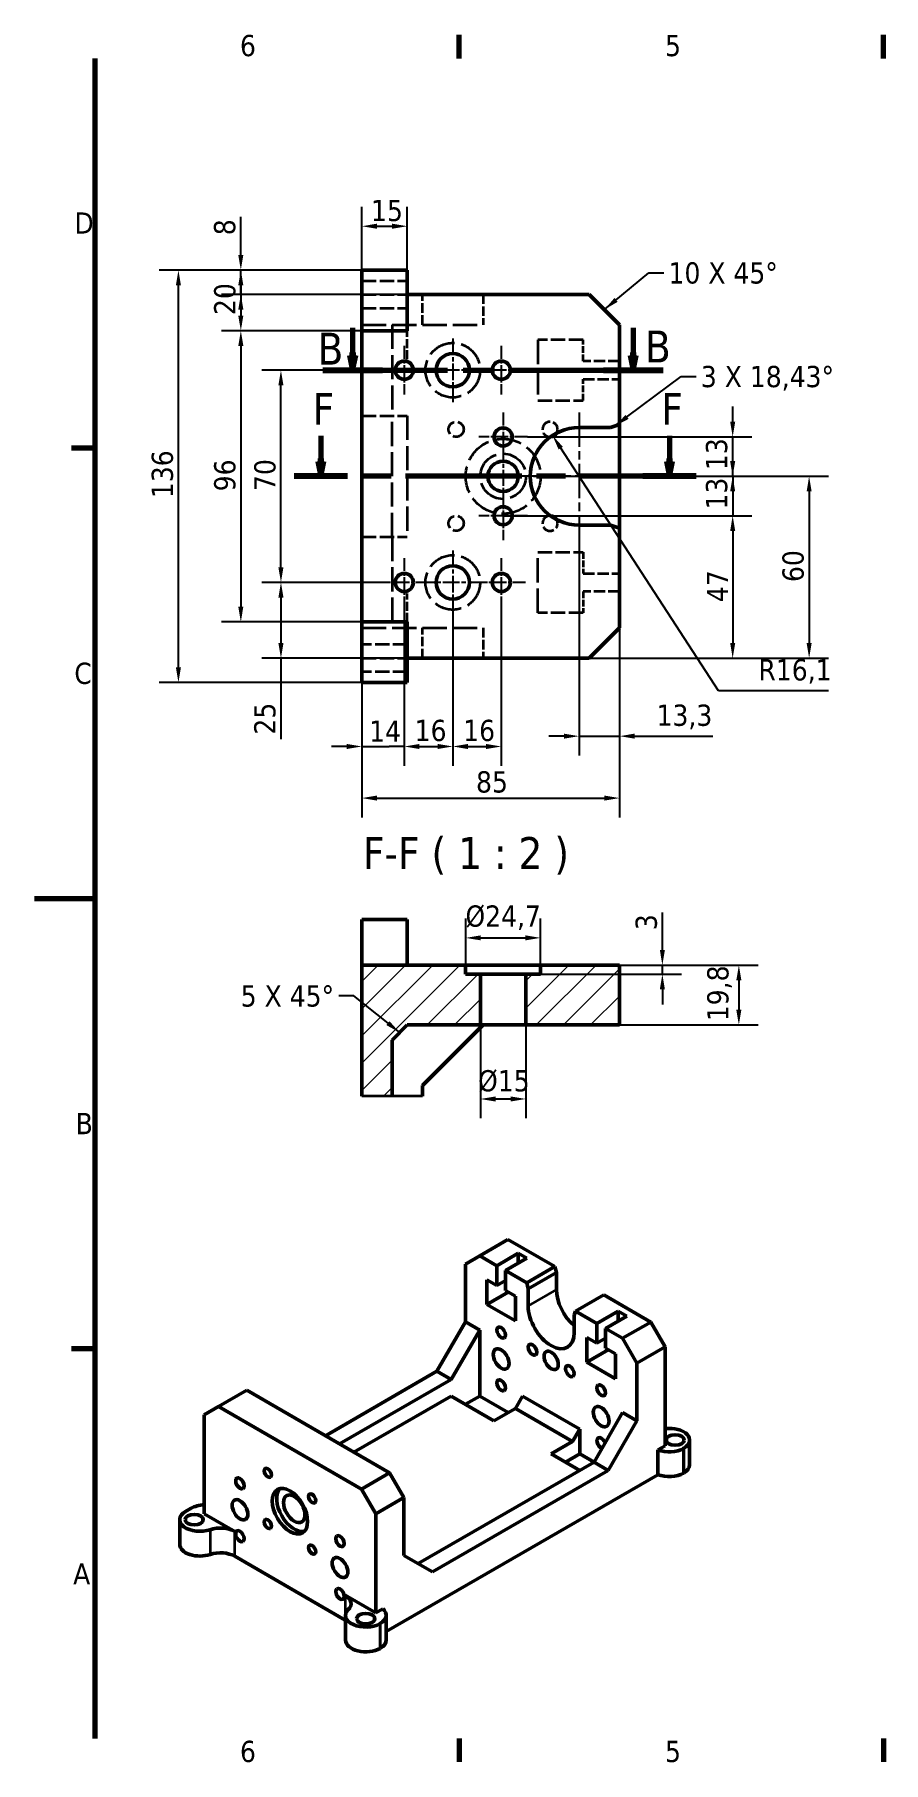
# Model space of a CAD drawing. Header units: millimetres. Extents: x 0 to 840, y 0 to 594.
# Drawn here: x 0 to 280, y 12 to 582 of the extents above; entities that cross this region are included whole.
import ezdxf

# ---------------------------------------------------------------- set-up
doc = ezdxf.new("R2010")
doc.units = ezdxf.units.MM
doc.header["$LTSCALE"] = 2
doc.linetypes.add('CHAIN', pattern=[0.3543, 0.2362, -0.0295, 0.0591, -0.0295])
doc.linetypes.add('DASHED', pattern=[0.2068, 0.1655, -0.0413])
for name, color, linetype, lineweight in [('Border (ISO)', 7, 'Continuous', 70), ('Center Mark (ISO)', 7, 'Continuous', 25), ('Dimension (ISO)', 7, 'Continuous', 25), ('Hatch (ISO)', 7, 'Continuous', 18), ('Hidden (ISO)', 7, 'DASHED', 35), ('Section Line (ISO)', 7, 'CHAIN', 70), ('Symbol (ISO)', 7, 'Continuous', 25), ('Visible (ISO)', 7, 'Continuous', 50), ('Visible Narrow (ISO)', 7, 'Continuous', 35)]:
    doc.layers.add(name, color=color, linetype=linetype, lineweight=lineweight)
doc.styles.add('Label Text (ISO)', font='tahoma.ttf')
doc.styles.add('Note Text (ISO)', font='tahoma.ttf')
doc.dimstyles.new('Default - Method 1b (ISO)', dxfattribs={"dimscale": 2, "dimtxt": 3.5, "dimasz": 2.5, "dimexe": 3.175, "dimexo": 0, "dimgap": 0.762, "dimtad": 1, "dimtoh": 1, "dimrnd": 1e-08, "dimtxsty": 'Note Text (ISO)', "dimcen": 0.09, "dimdle": 10, "dimclrd": 256, "dimclre": 256, "dimclrt": 256, "dimazin": 2, "dimtfac": 1, "dimtmove": 0, "dimatfit": 3, "dimfxl": 0, "dimtolj": 1, "dimlwd": -1, "dimlwe": -1, "dimarcsym": 0})
doc.dimstyles.new('Default - Method 1b (ISO)$7', dxfattribs={"dimscale": 2, "dimtxt": 3.5, "dimasz": 2.5, "dimexe": 3.175, "dimexo": 0, "dimgap": 0.762, "dimtad": 1, "dimtoh": 1, "dimrnd": 1e-08, "dimtxsty": 'Note Text (ISO)', "dimcen": 0.09, "dimdle": 10, "dimclrd": 256, "dimclre": 256, "dimclrt": 256, "dimazin": 2, "dimtfac": 1, "dimtmove": 0, "dimatfit": 3, "dimfxl": 0, "dimtolj": 1, "dimlwd": -1, "dimlwe": -1, "dimarcsym": 0})

# ---------------------------------------------------------------- blocks, each defined once
blk = doc.blocks.new('Borders Default Border')
at = {"layer": 'Border (ISO)'}
for p, q in [((70, 287), (70, 290.9)), ((140, 287), (140, 290.9)), ((10, 222.75), (6.1, 222.75)), ((10, 74.25), (6.1, 74.25)), ((70, 10), (70, 6.1)), ((140, 10), (140, 6.1))]:
    blk.add_line(p, q, dxfattribs=at)
at = {"layer": 'Border (ISO)', "flags": 128}
for points in [[(10, 10), (10, 287)], [(0, 148.5), (10, 148.5)]]:
    blk.add_lwpolyline(points, dxfattribs=at)
at = {"layer": 'Border (ISO)', "char_height": 3.5, "attachment_point": 7, "style": 'Note Text (ISO)'}
for s, insert in [('6', (33.88, 287.33)), ('5', (103.98, 287.33)), ('D', (6.57, 258.13)), ('C', (6.56, 183.81)), ('B', (6.78, 109.63)), ('A', (6.36, 35.38)), ('6', (33.88, 6.03)), ('5', (103.98, 6.03))]:
    blk.add_mtext(s, dxfattribs=dict(at, insert=insert))
blk = doc.blocks.new('2dTransSection1')
at = {"layer": 'Section Line (ISO)', "linetype": 'Continuous'}
for p, q in [((52.46, 242.62), (52.46, 238.11)), ((98.74, 242.62), (98.74, 238.11)), ((51.96, 238.11), (52.46, 235.61)), ((52.96, 238.11), (51.96, 238.11)), ((52.46, 238.11), (52.46, 235.61)), ((52.46, 235.61), (52.96, 238.11)), ((98.24, 238.11), (98.74, 235.61)), ((99.24, 238.11), (98.24, 238.11)), ((98.74, 238.11), (98.74, 235.61)), ((98.74, 235.61), (99.24, 238.11))]:
    blk.add_line(p, q, dxfattribs=at)
at = {"layer": 'Section Line (ISO)', "linetype": 'CHAIN', "ltscale": 43.546391}
blk.add_line((47.54, 235.61), (103.66, 235.61), dxfattribs=at)
at = {"layer": 'Section Line (ISO)', "linetype": 'Continuous', "lineweight": 140}
for p, q in [((47.54, 235.61), (57.37, 235.61)), ((93.83, 235.61), (103.66, 235.61))]:
    blk.add_line(p, q, dxfattribs=at)
at = {"layer": 'Section Line (ISO)', "linetype": 'Continuous', "flags": 128}
for points in [[(51.96, 238.11), (52.46, 235.61)], [(98.24, 238.11), (98.74, 235.61)]]:
    blk.add_lwpolyline(points, dxfattribs=at)
at = {"layer": 'Section Line (ISO)'}
for points in [[(51.96, 238.11), (52.46, 235.61), (52.96, 238.11), (51.96, 238.11)], [(98.24, 238.11), (98.74, 235.61), (99.24, 238.11), (98.24, 238.11)]]:
    blk.add_solid(points, dxfattribs=at)
at = {"layer": 'Section Line (ISO)', "char_height": 5.25, "attachment_point": 7, "style": 'Label Text (ISO)'}
for insert in [(46.67, 236.53), (100.68, 236.89)]:
    blk.add_mtext('B', dxfattribs=dict(at, insert=insert))
blk = doc.blocks.new('2dTransSection2')
at = {"layer": 'Section Line (ISO)', "linetype": 'Continuous'}
for p, q in [((47.23, 224.76), (47.23, 220.61)), ((104.73, 224.76), (104.73, 220.61)), ((46.73, 220.61), (47.23, 218.11)), ((47.73, 220.61), (46.73, 220.61)), ((47.23, 220.61), (47.23, 218.11)), ((47.23, 218.11), (47.73, 220.61)), ((104.23, 220.61), (104.73, 218.11)), ((105.23, 220.61), (104.23, 220.61)), ((104.73, 220.61), (104.73, 218.11)), ((104.73, 218.11), (105.23, 220.61))]:
    blk.add_line(p, q, dxfattribs=at)
at = {"layer": 'Section Line (ISO)', "linetype": 'CHAIN', "ltscale": 40.573017}
blk.add_line((109.12, 218.11), (42.84, 218.11), dxfattribs=at)
at = {"layer": 'Section Line (ISO)', "linetype": 'Continuous', "lineweight": 140}
for p, q in [((51.62, 218.11), (42.84, 218.11)), ((109.12, 218.11), (100.34, 218.11))]:
    blk.add_line(p, q, dxfattribs=at)
at = {"layer": 'Section Line (ISO)', "linetype": 'Continuous', "flags": 128}
for points in [[(46.73, 220.61), (47.23, 218.11)], [(104.23, 220.61), (104.73, 218.11)]]:
    blk.add_lwpolyline(points, dxfattribs=at)
at = {"layer": 'Section Line (ISO)'}
for points in [[(46.73, 220.61), (47.23, 218.11), (47.73, 220.61), (46.73, 220.61)], [(104.23, 220.61), (104.73, 218.11), (105.23, 220.61), (104.23, 220.61)]]:
    blk.add_solid(points, dxfattribs=at)
at = {"layer": 'Section Line (ISO)', "char_height": 5.25, "attachment_point": 7, "style": 'Label Text (ISO)'}
for insert in [(45.87, 226.61), (103.37, 226.61)]:
    blk.add_mtext('F', dxfattribs=dict(at, insert=insert))
blk = doc.blocks.new('*D32')
at = {"layer": 'Defpoints', "color": 0}
for p in [(107.95, 504.22), (68.04, 496.22), (122.95, 496.22)]:
    blk.add_point(p, dxfattribs=at)
at = {"layer": 'Dimension (ISO)'}
for p, q in [((68.04, 509.22), (68.04, 521.82)), ((107.95, 504.22), (61.69, 504.22)), ((68.04, 496.22), (68.04, 504.22)), ((122.95, 496.22), (61.69, 496.22)), ((68.04, 491.22), (68.04, 486.22))]:
    blk.add_line(p, q, dxfattribs=at)
for points in [[(67.2, 509.22), (68.87, 509.22), (68.04, 504.22)], [(67.2, 491.22), (68.87, 491.22), (68.04, 496.22)]]:
    blk.add_solid(points, dxfattribs=at)
at = {"layer": 'Dimension (ISO)', "insert": (59.19, 515.74), "char_height": 7, "attachment_point": 1, "rotation": 90, "style": 'Note Text (ISO)'}
blk.add_mtext('\\A1;8', dxfattribs=at)
blk = doc.blocks.new('*D33')
at = {"layer": 'Defpoints', "color": 0}
for p in [(107.95, 504.22), (68.04, 484.22), (107.95, 484.22)]:
    blk.add_point(p, dxfattribs=at)
at = {"layer": 'Dimension (ISO)'}
for p, q in [((107.95, 504.22), (61.69, 504.22)), ((68.04, 499.22), (68.04, 489.22)), ((107.95, 484.22), (61.69, 484.22))]:
    blk.add_line(p, q, dxfattribs=at)
for points in [[(67.2, 499.22), (68.87, 499.22), (68.04, 504.22)], [(67.2, 489.22), (68.87, 489.22), (68.04, 484.22)]]:
    blk.add_solid(points, dxfattribs=at)
at = {"layer": 'Dimension (ISO)', "insert": (59.22, 489.41), "char_height": 7, "attachment_point": 1, "rotation": 90, "style": 'Note Text (ISO)'}
blk.add_mtext('\\A1;20', dxfattribs=at)
blk = doc.blocks.new('*D34')
at = {"layer": 'Defpoints', "color": 0}
for p in [(107.95, 484.22), (68.04, 388.22), (107.95, 388.22)]:
    blk.add_point(p, dxfattribs=at)
at = {"layer": 'Dimension (ISO)'}
for p, q in [((107.95, 484.22), (61.69, 484.22)), ((68.04, 479.22), (68.04, 393.22)), ((107.95, 388.22), (61.69, 388.22))]:
    blk.add_line(p, q, dxfattribs=at)
for points in [[(67.2, 479.22), (68.87, 479.22), (68.04, 484.22)], [(67.2, 393.22), (68.87, 393.22), (68.04, 388.22)]]:
    blk.add_solid(points, dxfattribs=at)
at = {"layer": 'Dimension (ISO)', "insert": (59.23, 431.28), "char_height": 7, "attachment_point": 1, "rotation": 90, "style": 'Note Text (ISO)'}
blk.add_mtext('\\A1;96', dxfattribs=at)
blk = doc.blocks.new('*D35')
at = {"layer": 'Defpoints', "color": 0}
for p in [(47.45, 504.22), (107.95, 504.22), (107.95, 368.22)]:
    blk.add_point(p, dxfattribs=at)
at = {"layer": 'Dimension (ISO)'}
for p, q in [((107.95, 504.22), (41.1, 504.22)), ((47.45, 373.22), (47.45, 499.22)), ((107.95, 368.22), (41.1, 368.22))]:
    blk.add_line(p, q, dxfattribs=at)
for points in [[(46.62, 499.22), (48.29, 499.22), (47.45, 504.22)], [(46.62, 373.22), (48.29, 373.22), (47.45, 368.22)]]:
    blk.add_solid(points, dxfattribs=at)
at = {"layer": 'Dimension (ISO)', "insert": (38.64, 429.02), "char_height": 7, "attachment_point": 1, "rotation": 90, "style": 'Note Text (ISO)'}
blk.add_mtext('\\A1;136', dxfattribs=at)
blk = doc.blocks.new('*D36')
at = {"layer": 'Defpoints', "color": 0}
for p in [(122.95, 518.7), (107.95, 504.22), (122.95, 504.22)]:
    blk.add_point(p, dxfattribs=at)
at = {"layer": 'Dimension (ISO)'}
for p, q in [((107.95, 504.22), (107.95, 525.05)), ((122.95, 504.22), (122.95, 525.05)), ((112.95, 518.7), (117.95, 518.7))]:
    blk.add_line(p, q, dxfattribs=at)
for points in [[(112.95, 519.54), (112.95, 517.87), (107.95, 518.7)], [(117.95, 519.54), (117.95, 517.87), (122.95, 518.7)]]:
    blk.add_solid(points, dxfattribs=at)
at = {"layer": 'Dimension (ISO)', "insert": (110.98, 527.4), "char_height": 7, "attachment_point": 1, "style": 'Note Text (ISO)'}
blk.add_mtext('\\A1;15', dxfattribs=at)
blk = doc.blocks.new('*D37')
at = {"layer": 'Defpoints', "color": 0}
for p in [(113.95, 401.22), (81.27, 376.22), (122.95, 376.22)]:
    blk.add_point(p, dxfattribs=at)
at = {"layer": 'Dimension (ISO)'}
for p, q in [((113.95, 401.22), (74.92, 401.22)), ((81.27, 396.22), (81.27, 381.22)), ((122.95, 376.22), (74.92, 376.22)), ((81.27, 376.22), (81.27, 349.51))]:
    blk.add_line(p, q, dxfattribs=at)
for points in [[(80.43, 396.22), (82.1, 396.22), (81.27, 401.22)], [(80.43, 381.22), (82.1, 381.22), (81.27, 376.22)]]:
    blk.add_solid(points, dxfattribs=at)
at = {"layer": 'Dimension (ISO)', "insert": (72.45, 351.03), "char_height": 7, "attachment_point": 1, "rotation": 90, "style": 'Note Text (ISO)'}
blk.add_mtext('\\A1;25', dxfattribs=at)
blk = doc.blocks.new('*D38')
at = {"layer": 'Defpoints', "color": 0}
for p in [(121.95, 393.22), (107.95, 388.22), (121.95, 347.12)]:
    blk.add_point(p, dxfattribs=at)
at = {"layer": 'Dimension (ISO)'}
for p, q in [((121.95, 393.22), (121.95, 340.77)), ((107.95, 388.22), (107.95, 340.77)), ((102.95, 347.12), (97.95, 347.12)), ((107.95, 347.12), (112.95, 347.12)), ((112.95, 347.12), (116.95, 347.12)), ((121.95, 347.12), (116.95, 347.12)), ((126.95, 347.12), (131.95, 347.12))]:
    blk.add_line(p, q, dxfattribs=at)
for points in [[(102.95, 347.95), (102.95, 346.28), (107.95, 347.12)], [(126.95, 347.95), (126.95, 346.28), (121.95, 347.12)]]:
    blk.add_solid(points, dxfattribs=at)
at = {"layer": 'Dimension (ISO)', "insert": (110.35, 355.67), "char_height": 7, "attachment_point": 1, "style": 'Note Text (ISO)'}
blk.add_mtext('\\A1;14', dxfattribs=at)
blk = doc.blocks.new('*D39')
at = {"layer": 'Defpoints', "color": 0}
for p in [(121.95, 393.22), (137.95, 390.72), (137.95, 347.12)]:
    blk.add_point(p, dxfattribs=at)
at = {"layer": 'Dimension (ISO)'}
for p, q in [((121.95, 393.22), (121.95, 340.77)), ((137.95, 390.72), (137.95, 340.77)), ((126.95, 347.12), (132.95, 347.12))]:
    blk.add_line(p, q, dxfattribs=at)
for points in [[(126.95, 347.95), (126.95, 346.28), (121.95, 347.12)], [(132.95, 347.95), (132.95, 346.28), (137.95, 347.12)]]:
    blk.add_solid(points, dxfattribs=at)
at = {"layer": 'Dimension (ISO)', "insert": (125.38, 355.92), "char_height": 7, "attachment_point": 1, "style": 'Note Text (ISO)'}
blk.add_mtext('\\A1;16', dxfattribs=at)
blk = doc.blocks.new('*D40')
at = {"layer": 'Defpoints', "color": 0}
for p in [(153.95, 393.22), (137.95, 390.72), (153.95, 347.12)]:
    blk.add_point(p, dxfattribs=at)
at = {"layer": 'Dimension (ISO)'}
for p, q in [((153.95, 393.22), (153.95, 340.77)), ((137.95, 390.72), (137.95, 340.77)), ((142.95, 347.12), (148.95, 347.12))]:
    blk.add_line(p, q, dxfattribs=at)
for points in [[(142.95, 347.95), (142.95, 346.28), (137.95, 347.12)], [(148.95, 347.95), (148.95, 346.28), (153.95, 347.12)]]:
    blk.add_solid(points, dxfattribs=at)
at = {"layer": 'Dimension (ISO)', "insert": (141.38, 355.92), "char_height": 7, "attachment_point": 1, "style": 'Note Text (ISO)'}
blk.add_mtext('\\A1;16', dxfattribs=at)
blk = doc.blocks.new('*D52')
at = {"layer": 'Defpoints', "color": 0}
for p in [(147.05, 255.27), (162.05, 255.27), (162.05, 230.86)]:
    blk.add_point(p, dxfattribs=at)
at = {"layer": 'Dimension (ISO)'}
for p, q in [((147.05, 255.27), (147.05, 224.51)), ((162.05, 255.27), (162.05, 224.51)), ((152.05, 230.86), (157.05, 230.86))]:
    blk.add_line(p, q, dxfattribs=at)
for points in [[(152.05, 231.7), (152.05, 230.03), (147.05, 230.86)], [(157.05, 231.7), (157.05, 230.03), (162.05, 230.86)]]:
    blk.add_solid(points, dxfattribs=at)
at = {"layer": 'Dimension (ISO)', "insert": (146.29, 240.37), "char_height": 7, "attachment_point": 1, "style": 'Note Text (ISO)'}
blk.add_mtext('\\A1;\\fTahoma|b0|i0;\\H7.0000;Ø15', dxfattribs=at)
blk = doc.blocks.new('*D53')
at = {"layer": 'Defpoints', "color": 0}
for p in [(166.9, 284), (142.2, 275.02), (166.9, 275.02)]:
    blk.add_point(p, dxfattribs=at)
at = {"layer": 'Dimension (ISO)'}
for p, q in [((142.2, 275.02), (142.2, 290.35)), ((166.9, 275.02), (166.9, 290.35)), ((147.2, 284), (161.9, 284))]:
    blk.add_line(p, q, dxfattribs=at)
for points in [[(147.2, 284.83), (147.2, 283.17), (142.2, 284)], [(161.9, 284.83), (161.9, 283.17), (166.9, 284)]]:
    blk.add_solid(points, dxfattribs=at)
at = {"layer": 'Dimension (ISO)', "insert": (142.13, 294.7), "char_height": 7, "attachment_point": 1, "style": 'Note Text (ISO)'}
blk.add_mtext('\\A1;\\fTahoma|b0|i0;\\H7.0000;Ø24,7', dxfattribs=at)
blk = doc.blocks.new('*D54')
at = {"layer": 'Defpoints', "color": 0}
for p in [(166.9, 275.02), (192.95, 255.27), (232.31, 255.27)]:
    blk.add_point(p, dxfattribs=at)
at = {"layer": 'Dimension (ISO)'}
for p, q in [((166.9, 275.02), (238.66, 275.02)), ((232.31, 270.02), (232.31, 260.27)), ((192.95, 255.27), (238.66, 255.27))]:
    blk.add_line(p, q, dxfattribs=at)
for points in [[(231.47, 270.02), (233.14, 270.02), (232.31, 275.02)], [(231.47, 260.27), (233.14, 260.27), (232.31, 255.27)]]:
    blk.add_solid(points, dxfattribs=at)
at = {"layer": 'Dimension (ISO)', "insert": (221.88, 256.51), "char_height": 7, "attachment_point": 1, "rotation": 90, "style": 'Note Text (ISO)'}
blk.add_mtext('\\A1;19,8', dxfattribs=at)
blk = doc.blocks.new('*D55')
at = {"layer": 'Defpoints', "color": 0}
for p in [(166.9, 275.02), (162.05, 272.02), (207.08, 272.02)]:
    blk.add_point(p, dxfattribs=at)
at = {"layer": 'Dimension (ISO)'}
for p, q in [((207.08, 280.02), (207.08, 292.32)), ((166.9, 275.02), (213.43, 275.02)), ((207.08, 272.02), (207.08, 275.02)), ((162.05, 272.02), (213.43, 272.02)), ((207.08, 267.02), (207.08, 262.02))]:
    blk.add_line(p, q, dxfattribs=at)
for points in [[(206.25, 280.02), (207.91, 280.02), (207.08, 275.02)], [(206.25, 267.02), (207.91, 267.02), (207.08, 272.02)]]:
    blk.add_solid(points, dxfattribs=at)
at = {"layer": 'Dimension (ISO)', "insert": (198.26, 286.54), "char_height": 7, "attachment_point": 1, "rotation": 90, "style": 'Note Text (ISO)'}
blk.add_mtext('\\A1;3', dxfattribs=at)
blk = doc.blocks.new('*D56')
at = {"layer": 'Defpoints', "color": 0}
for p in [(192.95, 419.12), (179.61, 415.12), (192.95, 350.52)]:
    blk.add_point(p, dxfattribs=at)
at = {"layer": 'Dimension (ISO)'}
for p, q in [((192.95, 419.12), (192.95, 344.17)), ((179.61, 415.12), (179.61, 344.17)), ((174.61, 350.52), (169.61, 350.52)), ((179.61, 350.52), (192.95, 350.52)), ((197.95, 350.52), (223.76, 350.52))]:
    blk.add_line(p, q, dxfattribs=at)
for points in [[(174.61, 351.36), (174.61, 349.69), (179.61, 350.52)], [(197.95, 351.36), (197.95, 349.69), (192.95, 350.52)]]:
    blk.add_solid(points, dxfattribs=at)
at = {"layer": 'Dimension (ISO)', "insert": (205.16, 360.93), "char_height": 7, "attachment_point": 1, "style": 'Note Text (ISO)'}
blk.add_mtext('\\A1;13,3', dxfattribs=at)
blk = doc.blocks.new('*D57')
at = {"layer": 'Defpoints', "color": 0}
for p in [(170.83, 449.71), (179.61, 436.22)]:
    blk.add_point(p, dxfattribs=at)
at = {"layer": 'Dimension (ISO)'}
for p, q in [((225.63, 365.51), (173.55, 445.52)), ((261.93, 365.51), (225.63, 365.51))]:
    blk.add_line(p, q, dxfattribs=at)
blk.add_solid([(174.25, 445.97), (172.86, 445.06), (170.83, 449.71)], dxfattribs=at)
at = {"layer": 'Dimension (ISO)', "insert": (238.76, 375.9), "char_height": 7, "attachment_point": 1, "style": 'Note Text (ISO)'}
blk.add_mtext('\\A1;R16,1', dxfattribs=at)
blk = doc.blocks.new('*D58')
at = {"layer": 'Defpoints', "color": 0}
for p in [(189.61, 436.22), (182.95, 376.22), (255.49, 376.22)]:
    blk.add_point(p, dxfattribs=at)
at = {"layer": 'Dimension (ISO)'}
for p, q in [((189.61, 436.22), (261.84, 436.22)), ((255.49, 431.22), (255.49, 381.22)), ((182.95, 376.22), (261.84, 376.22))]:
    blk.add_line(p, q, dxfattribs=at)
for points in [[(254.66, 431.22), (256.32, 431.22), (255.49, 436.22)], [(254.66, 381.22), (256.32, 381.22), (255.49, 376.22)]]:
    blk.add_solid(points, dxfattribs=at)
at = {"layer": 'Dimension (ISO)', "insert": (246.68, 401.36), "char_height": 7, "attachment_point": 1, "rotation": 90, "style": 'Note Text (ISO)'}
blk.add_mtext('\\A1;60', dxfattribs=at)
blk = doc.blocks.new('*D59')
at = {"layer": 'Defpoints', "color": 0}
for p in [(107.95, 388.22), (192.95, 386.22), (192.95, 330.1)]:
    blk.add_point(p, dxfattribs=at)
at = {"layer": 'Dimension (ISO)'}
for p, q in [((107.95, 388.22), (107.95, 323.75)), ((192.95, 386.22), (192.95, 323.75)), ((112.95, 330.1), (187.95, 330.1))]:
    blk.add_line(p, q, dxfattribs=at)
for points in [[(112.95, 330.93), (112.95, 329.27), (107.95, 330.1)], [(187.95, 330.93), (187.95, 329.27), (192.95, 330.1)]]:
    blk.add_solid(points, dxfattribs=at)
at = {"layer": 'Dimension (ISO)', "insert": (145.62, 338.94), "char_height": 7, "attachment_point": 1, "style": 'Note Text (ISO)'}
blk.add_mtext('\\A1;85', dxfattribs=at)
blk = doc.blocks.new('*D60')
at = {"layer": 'Defpoints', "color": 0}
for p in [(81.27, 471.22), (113.95, 471.22), (113.95, 401.22)]:
    blk.add_point(p, dxfattribs=at)
at = {"layer": 'Dimension (ISO)'}
for p, q in [((113.95, 471.22), (74.92, 471.22)), ((81.27, 406.22), (81.27, 466.22)), ((113.95, 401.22), (74.92, 401.22))]:
    blk.add_line(p, q, dxfattribs=at)
for points in [[(80.43, 466.22), (82.1, 466.22), (81.27, 471.22)], [(80.43, 406.22), (82.1, 406.22), (81.27, 401.22)]]:
    blk.add_solid(points, dxfattribs=at)
at = {"layer": 'Dimension (ISO)', "insert": (72.46, 431.39), "char_height": 7, "attachment_point": 1, "rotation": 90, "style": 'Note Text (ISO)'}
blk.add_mtext('\\A1;70', dxfattribs=at)
blk = doc.blocks.new('*D64')
at = {"layer": 'Defpoints', "color": 0}
for p in [(162.55, 423.22), (182.95, 376.22), (230.27, 376.22)]:
    blk.add_point(p, dxfattribs=at)
at = {"layer": 'Dimension (ISO)'}
for p, q in [((162.55, 423.22), (236.62, 423.22)), ((230.27, 418.22), (230.27, 381.22)), ((182.95, 376.22), (236.62, 376.22))]:
    blk.add_line(p, q, dxfattribs=at)
for points in [[(229.44, 418.22), (231.1, 418.22), (230.27, 423.22)], [(229.44, 381.22), (231.1, 381.22), (230.27, 376.22)]]:
    blk.add_solid(points, dxfattribs=at)
at = {"layer": 'Dimension (ISO)', "insert": (221.75, 394.73), "char_height": 7, "attachment_point": 1, "rotation": 90, "style": 'Note Text (ISO)'}
blk.add_mtext('\\A1;47', dxfattribs=at)
blk = doc.blocks.new('*D65')
at = {"layer": 'Defpoints', "color": 0}
for p in [(164.55, 436.22), (154.55, 423.22), (230.27, 423.22)]:
    blk.add_point(p, dxfattribs=at)
at = {"layer": 'Dimension (ISO)'}
for p, q in [((230.27, 441.22), (230.27, 446.22)), ((164.55, 436.22), (236.62, 436.22)), ((230.27, 436.22), (230.27, 423.22)), ((154.55, 423.22), (236.62, 423.22)), ((230.27, 418.22), (230.27, 413.22))]:
    blk.add_line(p, q, dxfattribs=at)
for points in [[(229.44, 441.22), (231.1, 441.22), (230.27, 436.22)], [(229.44, 418.22), (231.1, 418.22), (230.27, 423.22)]]:
    blk.add_solid(points, dxfattribs=at)
at = {"layer": 'Dimension (ISO)', "insert": (221.46, 425.26), "char_height": 7, "attachment_point": 1, "rotation": 90, "style": 'Note Text (ISO)'}
blk.add_mtext('\\A1;13', dxfattribs=at)
blk = doc.blocks.new('*D66')
at = {"layer": 'Defpoints', "color": 0}
for p in [(162.55, 449.22), (230.27, 449.22), (218.23, 436.22)]:
    blk.add_point(p, dxfattribs=at)
at = {"layer": 'Dimension (ISO)'}
for p, q in [((230.27, 454.22), (230.27, 459.22)), ((162.55, 449.22), (236.62, 449.22)), ((230.27, 436.22), (230.27, 449.22)), ((218.23, 436.22), (236.62, 436.22)), ((230.27, 431.22), (230.27, 426.22))]:
    blk.add_line(p, q, dxfattribs=at)
for points in [[(229.44, 454.22), (231.1, 454.22), (230.27, 449.22)], [(229.44, 431.22), (231.1, 431.22), (230.27, 436.22)]]:
    blk.add_solid(points, dxfattribs=at)
at = {"layer": 'Dimension (ISO)', "insert": (221.46, 438.26), "char_height": 7, "attachment_point": 1, "rotation": 90, "style": 'Note Text (ISO)'}
blk.add_mtext('\\A1;13', dxfattribs=at)

msp = doc.modelspace()

# ---------------------------------------------------------------- hatches: boundary and pattern name
at = {"layer": 'Hatch (ISO)'}
h = msp.add_hatch(dxfattribs=at)
h.set_pattern_fill('ANSI31', color=256, scale=50.8, style=0)
h.set_pattern_definition([(45, (0, 0), (-4.49013, 4.49013), [])])
h.paths.add_polyline_path([(162.0498, 272.0182), (162.0498, 255.2682), (192.9519, 255.2682), (192.9519, 275.0182), (166.9016, 275.0182), (166.9016, 272.0182)])
h.paths.add_polyline_path([(117.9519, 231.8092), (107.9519, 231.8092), (107.9519, 275.0182), (142.198, 275.0182), (142.198, 272.0182), (147.0498, 272.0182), (147.0498, 255.2682), (122.9519, 255.2682), (117.9519, 250.2682)])

# ---------------------------------------------------------------- linework, layer by layer
at = {"layer": 'Center Mark (ISO)', "linetype": 'CHAIN', "ltscale": 8.88956}
for p, q in [((121.9519, 479.2162), (121.9519, 463.2162)), ((153.9519, 479.2162), (153.9519, 463.2162)), ((129.9519, 471.2162), (113.9519, 471.2162)), ((161.9519, 471.2162), (145.9519, 471.2162)), ((154.5498, 457.2162), (154.5498, 441.2162)), ((162.5498, 449.2162), (146.5498, 449.2162)), ((154.5498, 431.2162), (154.5498, 415.2162)), ((162.5498, 423.2162), (146.5498, 423.2162)), ((121.9519, 409.2162), (121.9519, 393.2162)), ((153.9519, 409.2162), (153.9519, 393.2162)), ((129.9519, 401.2162), (113.9519, 401.2162)), ((161.9519, 401.2162), (145.9519, 401.2162))]:
    msp.add_line(p, q, dxfattribs=at)
at = {"layer": 'Center Mark (ISO)', "linetype": 'CHAIN', "ltscale": 11.667578}
for p, q in [((137.9519, 481.7162), (137.9519, 460.7162)), ((148.4519, 471.2162), (127.4519, 471.2162)), ((137.9519, 411.7162), (137.9519, 390.7162)), ((148.4519, 401.2162), (127.4519, 401.2162))]:
    msp.add_line(p, q, dxfattribs=at)
at = {"layer": 'Center Mark (ISO)', "linetype": 'CHAIN', "ltscale": 23.990969}
for p, q in [((179.6089, 457.3162), (179.6089, 415.1162)), ((189.6089, 436.2162), (158.5089, 436.2162))]:
    msp.add_line(p, q, dxfattribs=at)
at = {"layer": 'Center Mark (ISO)', "linetype": 'CHAIN', "ltscale": 11.111974}
for p, q in [((154.5498, 446.2162), (154.5498, 426.2162)), ((164.5498, 436.2162), (144.5498, 436.2162))]:
    msp.add_line(p, q, dxfattribs=at)
at = {"layer": 'Hidden (ISO)', "ltscale": 14.278216}
for p, q in [((107.9519, 500.7162), (122.9519, 500.7162)), ((107.9519, 496.2162), (122.9519, 496.2162)), ((107.9519, 491.7162), (122.9519, 491.7162)), ((180.9519, 481.2162), (165.9519, 481.2162)), ((107.9519, 456.2162), (122.9519, 456.2162)), ((165.9519, 461.2162), (180.9519, 461.2162)), ((107.9519, 416.2162), (122.9519, 416.2162)), ((165.9519, 411.2162), (180.9519, 411.2162)), ((180.9519, 391.2162), (165.9519, 391.2162)), ((122.9519, 380.7162), (107.9519, 380.7162)), ((107.9519, 376.2162), (122.9519, 376.2162)), ((122.9519, 371.7162), (107.9519, 371.7162))]:
    msp.add_line(p, q, dxfattribs=at)
at = {"layer": 'Hidden (ISO)', "ltscale": 9.518778}
for p, q in [((127.9519, 486.2162), (127.9519, 496.2162)), ((147.9519, 496.2162), (147.9519, 486.2162)), ((127.9519, 376.2162), (127.9519, 386.2162)), ((147.9519, 386.2162), (147.9519, 376.2162))]:
    msp.add_line(p, q, dxfattribs=at)
at = {"layer": 'Hidden (ISO)', "ltscale": 24.17795}
for p, q in [((107.9519, 486.2162), (147.9519, 486.2162)), ((117.9519, 486.2162), (117.9519, 456.2162)), ((165.9519, 481.2162), (165.9519, 461.2162)), ((117.9519, 416.2162), (117.9519, 456.2162)), ((122.9519, 456.2162), (122.9519, 416.2162)), ((117.9519, 416.2162), (117.9519, 386.2162)), ((165.9519, 391.2162), (165.9519, 411.2162)), ((107.9519, 386.2162), (147.9519, 386.2162))]:
    msp.add_line(p, q, dxfattribs=at)
at = {"layer": 'Hidden (ISO)', "ltscale": 8.914249}
for p, q in [((122.9519, 474.8513), (122.9519, 484.2162)), ((122.9519, 388.2162), (122.9519, 397.5811))]:
    msp.add_line(p, q, dxfattribs=at)
at = {"layer": 'Hidden (ISO)', "ltscale": 6.663115}
for p, q in [((180.9519, 474.2162), (180.9519, 481.2162)), ((180.9519, 461.2162), (180.9519, 468.2162)), ((180.9519, 411.2162), (180.9519, 404.2162)), ((180.9519, 398.2162), (180.9519, 391.2162))]:
    msp.add_line(p, q, dxfattribs=at)
at = {"layer": 'Hidden (ISO)', "ltscale": 11.422553}
for p, q in [((192.9519, 474.2162), (180.9519, 474.2162)), ((180.9519, 468.2162), (192.9519, 468.2162)), ((180.9519, 404.2162), (192.9519, 404.2162)), ((192.9519, 398.2162), (180.9519, 398.2162))]:
    msp.add_line(p, q, dxfattribs=at)
at = {"layer": 'Hidden (ISO)', "ltscale": 27.344618}
for centre in [(137.9519, 471.2162), (137.9519, 401.2162)]:
    msp.add_circle(centre, 9, dxfattribs=at)
at = {"layer": 'Hidden (ISO)', "ltscale": 14.952118}
for centre in [(139.0498, 451.7162), (139.0498, 420.7162)]:
    msp.add_circle(centre, 2.5, dxfattribs=at)
at = {"layer": 'Hidden (ISO)', "ltscale": 26.805872}
msp.add_circle((154.5498, 436.2162), 12.3518, dxfattribs=at)
at = {"layer": 'Hidden (ISO)', "ltscale": 28.483976}
msp.add_circle((154.5498, 436.2162), 7.5, dxfattribs=at)
at = {"layer": 'Hidden (ISO)', "ltscale": 12.440555}
for centre, start, end in [((170.0498, 451.7162), 331.897947, 271.427795), ((170.0498, 420.7162), 88.572205, 28.102053)]:
    msp.add_arc(centre, 2.5, start, end, dxfattribs=at)
at = {"layer": 'Visible (ISO)'}
for p, q in [((122.9519, 504.2162), (107.9519, 504.2162)), ((107.9519, 484.2162), (107.9519, 504.2162)), ((122.9519, 504.2162), (122.9519, 484.2162)), ((122.9519, 496.2162), (182.9519, 496.2162)), ((182.9519, 496.2162), (192.9519, 486.2162)), ((192.9519, 486.2162), (192.9519, 453.3162)), ((107.9519, 484.2162), (107.9519, 388.2162)), ((107.9519, 484.2162), (122.9519, 484.2162)), ((179.6089, 452.3162), (189.9519, 452.3162)), ((192.9519, 453.3162), (189.9519, 452.3162)), ((192.9519, 453.3162), (192.9519, 419.1162)), ((189.9519, 420.1162), (179.6089, 420.1162)), ((189.9519, 420.1162), (192.9519, 419.1162)), ((192.9519, 419.1162), (192.9519, 386.2162)), ((107.9519, 368.2162), (107.9519, 388.2162)), ((122.9519, 388.2162), (107.9519, 388.2162)), ((122.9519, 388.2162), (122.9519, 368.2162)), ((192.9519, 386.2162), (182.9519, 376.2162)), ((122.9519, 376.2162), (182.9519, 376.2162)), ((107.9519, 368.2162), (122.9519, 368.2162)), ((107.9519, 282.5182), (107.9519, 290.0182)), ((107.9519, 290.0182), (122.9519, 290.0182)), ((122.9519, 290.0182), (122.9519, 282.5182)), ((107.9519, 282.5182), (107.9519, 275.0182)), ((122.9519, 275.0182), (122.9519, 282.5182)), ((107.9519, 275.0182), (107.9519, 231.8092)), ((142.198, 275.0182), (107.9519, 275.0182)), ((142.198, 272.0182), (142.198, 275.0182)), ((142.198, 275.0182), (166.9016, 275.0182)), ((192.9519, 275.0182), (166.9016, 275.0182)), ((166.9016, 275.0182), (166.9016, 272.0182)), ((192.9519, 255.2682), (192.9519, 275.0182)), ((147.0498, 272.0182), (142.198, 272.0182)), ((147.0498, 255.2682), (147.0498, 272.0182)), ((147.0498, 272.0182), (162.0498, 272.0182)), ((162.0498, 272.0182), (162.0498, 255.2682)), ((166.9016, 272.0182), (162.0498, 272.0182)), ((117.9519, 250.2682), (122.9519, 255.2682)), ((122.9519, 255.2682), (147.0498, 255.2682)), ((147.9519, 255.2682), (127.9519, 235.2682)), ((162.0498, 255.2682), (147.0498, 255.2682)), ((162.0498, 255.2682), (192.9519, 255.2682)), ((117.9519, 231.8092), (117.9519, 250.2682)), ((127.9519, 231.8092), (127.9519, 235.2682)), ((146.8283, 179.1504), (156.1386, 184.5256)), ((171.6478, 175.5714), (156.1386, 184.5256)), ((142.1143, 176.4287), (146.8283, 179.1504)), ((146.8283, 179.1504), (152.4852, 175.8844)), ((152.4852, 175.8844), (159.5563, 179.9668)), ((162.3847, 178.3339), (155.3136, 174.2514)), ((159.5563, 179.9668), (162.3847, 178.3339)), ((159.5563, 179.9668), (159.5563, 176.7009)), ((142.1143, 157.3771), (142.1143, 176.4287)), ((149.1854, 163.0926), (149.1854, 171.2575)), ((149.1854, 171.2575), (152.4852, 169.3524)), ((152.4852, 169.3524), (152.4852, 175.8844)), ((152.4852, 169.3524), (155.3136, 170.9854)), ((155.3136, 174.2514), (162.3376, 170.1961)), ((155.3136, 174.2514), (155.3136, 167.7194)), ((171.6478, 175.5714), (162.3376, 170.1961)), ((162.809, 168.2909), (172.1192, 173.6662)), ((172.1192, 173.6662), (171.6478, 175.5714)), ((172.1192, 173.6662), (172.1192, 168.0362)), ((149.1854, 163.0926), (156.2564, 167.1751)), ((155.3136, 167.7194), (158.6135, 165.8142)), ((158.6135, 165.8142), (158.6135, 157.6493)), ((162.3376, 170.1961), (162.809, 168.2909)), ((162.809, 162.6609), (162.809, 168.2909)), ((178.4596, 160.888), (187.7698, 166.2633)), ((203.279, 157.3091), (187.7698, 166.2633)), ((158.6135, 157.6493), (149.1854, 163.0926)), ((177.9882, 159.5272), (178.4596, 160.888)), ((178.4596, 160.888), (185.4835, 156.8328)), ((185.4835, 156.8328), (192.5546, 160.9153)), ((192.5546, 160.9153), (195.383, 159.2823)), ((192.5546, 157.6493), (192.5546, 160.9153)), ((142.1143, 157.3771), (132.6862, 141.0472)), ((137.4003, 138.3255), (146.8283, 154.6555)), ((146.8283, 154.6555), (142.1143, 157.3771)), ((146.8283, 132.8822), (146.8283, 154.6555)), ((177.9882, 159.5272), (177.9882, 153.8972)), ((185.4835, 150.3008), (185.4835, 156.8328)), ((195.383, 159.2823), (188.3119, 155.1998)), ((188.3119, 155.1998), (193.9688, 151.9338)), ((188.3119, 155.1998), (188.3119, 148.6678)), ((203.279, 157.3091), (193.9688, 151.9338)), ((207.9931, 149.1441), (203.279, 157.3091)), ((182.1837, 144.041), (182.1837, 152.206)), ((182.1837, 152.206), (185.4835, 150.3008)), ((185.4835, 150.3008), (188.3119, 151.9338)), ((188.3119, 148.6678), (191.6118, 146.7627)), ((193.9688, 151.9338), (198.6828, 143.7688)), ((198.6828, 143.7688), (207.9931, 149.1441)), ((207.9931, 116.4842), (207.9931, 149.1441)), ((182.1837, 144.041), (189.2548, 148.1235)), ((191.6118, 138.5977), (182.1837, 144.041)), ((191.6118, 146.7627), (191.6118, 138.5977)), ((198.6828, 143.7688), (198.6828, 124.7172)), ((95.9167, 119.8183), (132.6862, 141.0472)), ((137.4003, 138.3255), (100.6307, 117.0966)), ((132.6862, 141.0472), (137.4003, 138.3255)), ((60.6792, 129.4121), (69.9894, 134.7874)), ((117.1299, 107.5708), (69.9894, 134.7874)), ((105.3447, 114.375), (137.4003, 132.8822)), ((151.5424, 124.7172), (137.4003, 132.8822)), ((146.8283, 132.8822), (142.1143, 130.1606)), ((156.2564, 127.4389), (146.8283, 132.8822)), ((160.9705, 132.8822), (158.6135, 128.7997)), ((179.8267, 121.9956), (160.9705, 132.8822)), ((55.9651, 126.6904), (60.6792, 129.4121)), ((55.9651, 94.0306), (55.9651, 126.6904)), ((60.6792, 129.4121), (107.8196, 102.1955)), ((158.6135, 128.7997), (151.5424, 124.7172)), ((158.6135, 128.7997), (177.4696, 117.9131)), ((193.9688, 127.4389), (184.5407, 111.109)), ((198.6828, 124.7172), (193.9688, 127.4389)), ((177.4696, 117.9131), (179.8267, 121.9956)), ((179.8267, 113.8306), (179.8267, 121.9956)), ((189.2548, 108.3873), (198.6828, 124.7172)), ((170.3986, 113.8306), (177.4696, 117.9131)), ((205.6361, 115.1234), (207.9931, 116.4842)), ((205.6361, 106.9584), (205.6361, 115.1234)), ((214.0261, 115.6128), (214.1213, 115.6677)), ((216.074, 110.2244), (216.074, 118.3894)), ((126.558, 77.6326), (184.5407, 111.109)), ((189.2548, 108.3873), (131.272, 74.911)), ((179.8267, 108.3873), (170.3986, 113.8306)), ((179.8267, 113.8306), (175.1126, 111.109)), ((184.5407, 111.109), (179.8267, 113.8306)), ((184.5407, 111.109), (189.2548, 108.3873)), ((117.1299, 107.5708), (107.8196, 102.1955)), ((115.9957, 55.2046), (205.6361, 106.9584)), ((121.8439, 99.4059), (117.1299, 107.5708)), ((214.1213, 107.5028), (214.0261, 107.4478)), ((107.8196, 102.1955), (112.5337, 94.0306)), ((112.5337, 94.0306), (121.8439, 99.4059)), ((121.8439, 80.3543), (121.8439, 99.4059)), ((47.8842, 83.9605), (47.8842, 92.1254)), ((51.6272, 95.8808), (49.8369, 94.8471)), ((55.9651, 94.0306), (66.0366, 88.2158)), ((112.5337, 61.3707), (112.5337, 94.0306)), ((66.0366, 80.0508), (102.4621, 59.0205)), ((121.8439, 80.3543), (131.272, 74.911)), ((102.4621, 67.1855), (112.5337, 61.3707)), ((112.5337, 61.3707), (114.8907, 62.7315)), ((102.5672, 52.3893), (102.5672, 60.5542)), ((114.0431, 57.8876), (113.9479, 57.8326)), ((115.9957, 60.6092), (115.9957, 52.4442)), ((113.9479, 49.6676), (114.0431, 49.7226))]:
    msp.add_line(p, q, dxfattribs=at)
for centre, radius in [((121.9519, 471.2162), 3), ((137.9519, 471.2162), 5.5), ((153.9519, 471.2162), 3), ((154.5498, 449.2162), 3), ((154.5498, 436.2162), 5), ((154.5498, 423.2162), 3), ((137.9519, 401.2162), 5.5), ((121.9519, 401.2162), 3), ((153.9519, 401.2162), 3)]:
    msp.add_circle(centre, radius, dxfattribs=at)
for centre, radius, start, end in [((179.6089, 436.2162), 16.1, 90, 270), ((170.0498, 451.7162), 2.5, 271.427795, 331.897947), ((170.0498, 420.7162), 2.5, 28.102053, 88.572205)]:
    msp.add_arc(centre, radius, start, end, dxfattribs=at)
for centre, major_axis, start_param, end_param in [((179.7088, 163.6543), (5.3667, -9.2953), 3.92699082, 5.26909073), ((170.3986, 158.2791), (5.3667, -9.2953), 3.92699082, 7.06858347), ((209.4073, 118.3894), (6.6667, 0), 5.49778714, 8.06773777), ((186.8977, 117.3688), (-1, 1.7321), 4.39527439, 8.81459733), ((209.3121, 118.3344), (-6.6667, 0), 0.98675608, 2.35619449), ((209.4073, 110.2244), (6.6667, 0), 5.49778714, 6.28318531), ((209.3121, 110.1694), (6.6667, 0), 4.12834874, 5.49778714), ((56.3413, 93.1591), (6.6667, 0), 1.62725053, 2.35619449), ((85.6636, 95.7169), (4.1173, -7.1313), 3.31419077, 6.11058719), ((54.5509, 92.1254), (-6.6667, 0), 5.49778714, 8.38669954), ((61.3226, 85.4941), (-6.6667, 0), 3.92699082, 5.24510689), ((54.5509, 83.9605), (-6.6667, 0), 0, 2.10351424), ((61.3226, 77.3292), (6.6667, 0), 0.78539816, 2.10351424), ((97.7481, 64.4639), (6.6667, 0), 5.7504674, 7.06858347), ((109.3291, 60.6092), (6.6667, 0), 5.49778714, 6.86722555), ((109.2338, 60.5542), (-6.6667, 0), 5.7504674, 8.6393798), ((97.7481, 56.2989), (6.6667, 0), 0.76286427, 0.78539816), ((109.2338, 52.3893), (-6.6667, 0), 0, 2.35619449), ((109.3291, 52.4442), (6.6667, 0), 5.49778714, 6.28318531)]:
    msp.add_ellipse(centre, major_axis=major_axis, ratio=0.57735027, start_param=start_param, end_param=end_param, dxfattribs=at)
for centre, major_axis in [((153.8994, 153.839), (1, -1.7321)), ((153.8994, 145.1297), (1.8333, -3.1754)), ((164.2703, 148.1768), (1, -1.7321)), ((170.3986, 144.6386), (1.6667, -2.8868)), ((176.5268, 141.1005), (1, -1.7321)), ((153.8994, 136.4204), (1, -1.7321)), ((186.8977, 134.7874), (-1, 1.7321)), ((186.8977, 126.0781), (-1.8333, 3.1754)), ((211.2929, 118.3894), (3, 0)), ((76.9426, 107.5561), (0.8333, -1.4434)), ((67.7502, 104.1007), (1, -1.7321)), ((84.2494, 94.9004), (4.1173, -7.1313)), ((67.7502, 95.3914), (1.8333, -3.1754)), ((85.6636, 95.7169), (2.5, -4.3301)), ((91.5562, 99.1189), (0.8333, -1.4434)), ((52.6653, 92.1254), (-3, 0)), ((76.9426, 90.6818), (0.8333, -1.4434)), ((67.7502, 86.6821), (1, -1.7321)), ((100.7486, 85.0491), (-1, 1.7321)), ((91.5562, 82.2447), (0.8333, -1.4434)), ((100.7486, 76.3398), (-1.8333, 3.1754)), ((100.7486, 67.6305), (-1, 1.7321)), ((109.2338, 59.4656), (-3, 0))]:
    msp.add_ellipse(centre, major_axis=major_axis, ratio=0.57735027, dxfattribs=at)
at = {"layer": 'Visible Narrow (ISO)'}
for p, q in [((117.9519, 231.8092), (107.9519, 231.8092)), ((127.9519, 231.8092), (117.9519, 231.8092)), ((172.1192, 168.0362), (162.809, 162.6609)), ((214.0261, 107.4478), (214.0261, 115.6128)), ((214.1213, 115.6677), (214.1213, 107.5028)), ((57.9368, 88.8098), (57.9368, 80.6448)), ((66.0366, 80.0508), (66.0366, 88.2158)), ((102.4621, 67.1855), (102.4621, 59.0205)), ((113.9479, 49.6676), (113.9479, 57.8326)), ((114.0431, 57.8876), (114.0431, 49.7226))]:
    msp.add_line(p, q, dxfattribs=at)

# ---------------------------------------------------------------- block references
at = {"xscale": 2, "yscale": 2, "zscale": 2}
msp.add_blockref('Borders Default Border', (0, 0), dxfattribs=at)
at = {"layer": 'Section Line (ISO)', "xscale": 2, "yscale": 2, "zscale": 2}
for name in ['2dTransSection1', '2dTransSection2']:
    msp.add_blockref(name, (0, 0), dxfattribs=at)

# ---------------------------------------------------------------- texts
at = {"layer": 'Symbol (ISO)'}
for s, insert, char_height, attachment_point, style in [('10 X 45°', (209.1136, 506.8043), 7, 1, 'Note Text (ISO)'), ('3 X 18,43°', (219.7721, 472.6318), 7, 1, 'Note Text (ISO)'), ('F-F ( 1 : 2 )', (108.2786, 304.8495), 10.5, 7, 'Label Text (ISO)'), ('5 X 45°', (98.7947, 268.341), 7, 3, 'Note Text (ISO)')]:
    msp.add_mtext(s, dxfattribs=dict(at, insert=insert, char_height=char_height, attachment_point=attachment_point, style=style))

# ---------------------------------------------------------------- dimensions: what is measured, and where the dimension line sits
at = {"layer": 'Dimension (ISO)'}
for base, p1, p2, angle, override, picture, middle in [((122.9519, 518.7047), (107.9519, 504.2162), (122.9519, 504.2162), 180, {"dimgap": 0.762, "dimtoh": 0, "dimdec": 0, "dimtol": 0, "dimlim": 0, "dimtp": 0, "dimtm": 0, "dimtdec": 2, "dimtofl": 0, "dimatfit": 1}, '*D36', (115.4519, 518.7047)), ((68.0377, 496.2162), (107.9519, 504.2162), (122.9519, 496.2162), 270, {"dimgap": 0.762, "dimtoh": 0, "dimdec": 0, "dimtol": 0, "dimlim": 0, "dimtp": 0, "dimtm": 0, "dimtdec": 2, "dimtofl": 1, "dimatfit": 1}, '*D32', (68.0377, 518.0202)), ((47.4519, 504.2162), (107.9519, 368.2162), (107.9519, 504.2162), 90, {"dimgap": 0.762, "dimtoh": 0, "dimdec": 0, "dimtol": 0, "dimlim": 0, "dimtp": 0, "dimtm": 0, "dimtdec": 2, "dimtofl": 0, "dimatfit": 1}, '*D35', (47.4519, 436.2162)), ((68.0377, 484.2162), (107.9519, 504.2162), (107.9519, 484.2162), 270, {"dimgap": 0.762, "dimtoh": 0, "dimdec": 0, "dimtol": 0, "dimlim": 0, "dimtp": 0, "dimtm": 0, "dimtdec": 2, "dimtofl": 0, "dimatfit": 1}, '*D33', (68.0377, 494.2162)), ((68.0377, 388.2162), (107.9519, 484.2162), (107.9519, 388.2162), 270, {"dimgap": 0.762, "dimtoh": 0, "dimdec": 0, "dimtol": 0, "dimlim": 0, "dimtp": 0, "dimtm": 0, "dimtdec": 2, "dimtofl": 0, "dimatfit": 1}, '*D34', (68.0377, 436.2162)), ((81.2668, 471.2162), (113.9519, 401.2162), (113.9519, 471.2162), 90, {"dimgap": 0.762, "dimtoh": 0, "dimdec": 2, "dimtol": 0, "dimlim": 0, "dimtp": 0, "dimtm": 0, "dimtdec": 2, "dimtofl": 0, "dimatfit": 1}, '*D60', (81.2668, 436.2162)), ((230.2712, 449.2162), (218.2325, 436.2162), (162.5498, 449.2162), 90, {"dimgap": 0.762, "dimtoh": 0, "dimdec": 2, "dimtol": 0, "dimlim": 0, "dimtp": 0, "dimtm": 0, "dimtdec": 2, "dimtofl": 1, "dimatfit": 1}, '*D66', (230.2712, 442.7162)), ((230.2712, 423.2162), (164.5498, 436.2162), (154.5498, 423.2162), 90, {"dimgap": 0.762, "dimtoh": 0, "dimdec": 2, "dimtol": 0, "dimlim": 0, "dimtp": 0, "dimtm": 0, "dimtdec": 2, "dimtofl": 1, "dimatfit": 1}, '*D65', (230.2712, 429.7162)), ((255.491, 376.2162), (189.6089, 436.2162), (182.9519, 376.2162), 90, {"dimgap": 0.762, "dimtoh": 0, "dimdec": 2, "dimtol": 0, "dimlim": 0, "dimtp": 0, "dimtm": 0, "dimtdec": 2, "dimtofl": 0, "dimatfit": 1}, '*D58', (255.491, 406.2162)), ((230.2712, 376.2162), (162.5498, 423.2162), (182.9519, 376.2162), 90, {"dimgap": 0.762, "dimtoh": 0, "dimdec": 2, "dimtol": 0, "dimlim": 0, "dimtp": 0, "dimtm": 0, "dimtdec": 2, "dimtofl": 0, "dimatfit": 1}, '*D64', (230.2712, 399.7162)), ((192.9519, 350.5231), (179.6089, 415.1162), (192.9519, 419.1162), 180, {"dimgap": 0.762, "dimtoh": 0, "dimdec": 1, "dimtol": 0, "dimlim": 0, "dimtp": 0, "dimtm": 0, "dimtdec": 2, "dimtofl": 1, "dimatfit": 1}, '*D56', (213.6992, 350.5231)), ((81.2668, 376.2162), (113.9519, 401.2162), (122.9519, 376.2162), 90, {"dimgap": 0.762, "dimtoh": 0, "dimdec": 0, "dimtol": 0, "dimlim": 0, "dimtp": 0, "dimtm": 0, "dimtdec": 2, "dimtofl": 0, "dimatfit": 2}, '*D37', (81.2668, 355.7786)), ((121.9519, 347.1178), (107.9519, 388.2162), (121.9519, 393.2162), 180, {"dimgap": 0.762, "dimtoh": 0, "dimdec": 0, "dimtol": 0, "dimlim": 0, "dimtp": 0, "dimtm": 0, "dimtdec": 2, "dimtofl": 0}, '*D38', (114.9519, 347.1178)), ((137.9519, 347.1178), (121.9519, 393.2162), (137.9519, 390.7162), 180, {"dimgap": 0.762, "dimtoh": 0, "dimdec": 0, "dimtol": 0, "dimlim": 0, "dimtp": 0, "dimtm": 0, "dimtdec": 2, "dimtofl": 0, "dimatfit": 1}, '*D39', (129.9519, 347.1178)), ((153.9519, 347.1178), (137.9519, 390.7162), (153.9519, 393.2162), 180, {"dimgap": 0.762, "dimtoh": 0, "dimdec": 0, "dimtol": 0, "dimlim": 0, "dimtp": 0, "dimtm": 0, "dimtdec": 2, "dimtofl": 0, "dimatfit": 1}, '*D40', (145.9519, 347.1178)), ((192.9519, 330.1002), (107.9519, 388.2162), (192.9519, 386.2162), 180, {"dimgap": 0.762, "dimtoh": 0, "dimdec": 2, "dimtol": 0, "dimlim": 0, "dimtp": 0, "dimtm": 0, "dimtdec": 2, "dimtofl": 0, "dimatfit": 1}, '*D59', (150.4519, 330.1002)), ((207.0796, 272.0182), (166.9016, 275.0182), (162.0498, 272.0182), 90, {"dimgap": 0.762, "dimtoh": 0, "dimdec": 2, "dimtol": 0, "dimlim": 0, "dimtp": 0, "dimtm": 0, "dimtdec": 2, "dimtofl": 1, "dimatfit": 1}, '*D55', (207.0796, 288.6695)), ((232.3068512452, 255.2681846194), (166.9015580439, 275.0181846193), (192.9519288414, 255.2681846194), 90, {"dimgap": 0.762, "dimtoh": 0, "dimdec": 1, "dimtol": 0, "dimlim": 0, "dimtp": 0, "dimtm": 0, "dimtdec": 2, "dimtofl": 0, "dimatfit": 1}, '*D54', (232.3068512452, 265.1431846193))]:
    dim = msp.add_linear_dim(base=base, p1=p1, p2=p2, angle=angle, dimstyle='Default - Method 1b (ISO)', override=override, dxfattribs=at)
    dim.commit()
    dim.dimension.update_dxf_attribs({"geometry": picture, "text_midpoint": middle, "dimtype": 160})
dim = msp.add_radius_dim(center=(179.6089, 436.2162), mpoint=(170.827, 449.7102), dimstyle='Default - Method 1b (ISO)', override={"dimgap": 0.762, "dimtih": 1, "dimdec": 2, "dimlfac": 1, "dimcen": 0, "dimtol": 0, "dimlim": 0, "dimtp": 0, "dimtm": 0, "dimtdec": 2, "dimtofl": 0}, dxfattribs=at)
dim.commit()
dim.dimension.update_dxf_attribs({"geometry": '*D57', "text_midpoint": (250.3435, 365.5097), "dimtype": 164})
for base, p1, p2, picture, middle in [((166.9016, 284.0003), (142.198, 275.0182), (166.9016, 275.0182), '*D53', (154.5498, 284.0003)), ((162.0498, 230.864), (147.0498, 255.2682), (162.0498, 255.2682), '*D52', (154.5498, 230.864))]:
    dim = msp.add_linear_dim(base=base, p1=p1, p2=p2, text='\\fTahoma|b0|i0;\\H7.0000;Ø<>', dimstyle='Default - Method 1b (ISO)', override={"dimgap": 0.762, "dimtoh": 0, "dimdec": 2, "dimtol": 0, "dimlim": 0, "dimtp": 0, "dimtm": 0, "dimtdec": 2, "dimtofl": 0, "dimatfit": 1}, dxfattribs=at)
    dim.commit()
    dim.dimension.update_dxf_attribs({"geometry": picture, "text_midpoint": middle, "dimtype": 160})

# ---------------------------------------------------------------- leaders
at = {"layer": 'Symbol (ISO)', "annotation_type": 0, "has_hookline": 1}
for points, hookline_direction, text_width in [([(187.9519, 491.2162), (202.5896, 503.3043), (207.5896, 503.3043)], 0, 35.6253), ([(191.4519, 452.8162), (213.2481, 469.1318), (218.2481, 469.1318)], 0, 44.4023), ([(120.4519, 252.7682), (105.3187, 264.841), (100.3187, 264.841)], 1, 30.8489)]:
    msp.add_leader(points, dimstyle='Default - Method 1b (ISO)$7', override={"dimtad": 0}, dxfattribs=dict(at, hookline_direction=hookline_direction, text_width=text_width))

doc.saveas('drawing.dxf')
